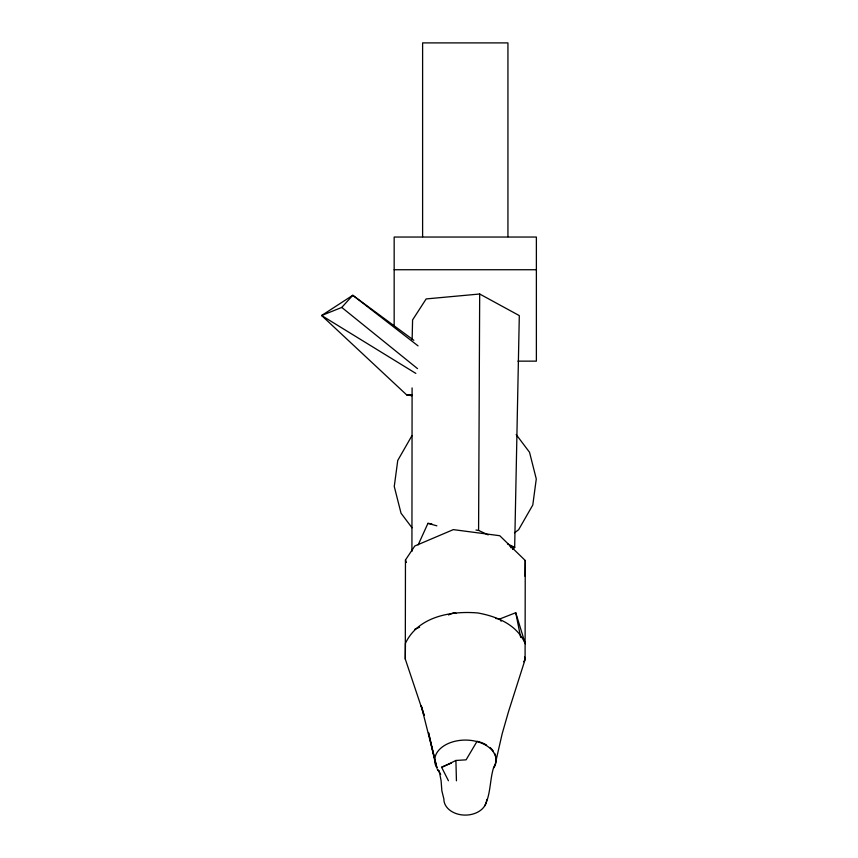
<?xml version="1.0" encoding="UTF-8"?>
<svg xmlns="http://www.w3.org/2000/svg" width="858" height="858" viewBox="0 0 858 858"><rect width="100%" height="100%" fill="white"/><g stroke="black" fill="none" stroke-linecap="round" stroke-linejoin="round"><path stroke-width="1.29" d="M424.099 715.282L405.298 659.116L405.459 560.006L414.779 546.01L453.324 529.622L499.753 535.714L525.246 560.489L525.085 659.609L508.451 711.84L502.166 733.783L496.074 760.381M411.926 551.437L412.097 387.913M412.14 339.661L412.58 319.937L426.158 298.927L479.686 294.004L519.304 315.605L514.661 547.297L512.73 549.056M488.202 534.909L478.582 530.405L479.686 294.004M405.298 659.116L405.459 643.264C418.071 616.494 451.244 610.596 477.992 612.987C497.114 616.462 517.117 624.731 525.246 643.757L515.755 612.719L499.753 618.983L495.774 618.457M525.085 576.351L525.246 560.489M484.824 805.694C490.905 793.607 489.714 779.75 493.715 767.181A30.695 20.217 -3.1 0 0 496.042 759.158M418.157 544.894L427.938 523.359L431.842 523.906M411.915 435.725L397.758 460.424L394.262 486.486L401.018 513.181L412.001 527.756M523.648 661.765L525.085 659.609L524.57 657.003M411.883 395.742L406.671 394.905L321.621 315.508L341.774 307.432L352.788 295.302L413.824 340.304M512.644 548.991L514.661 547.297L507.453 543.918M514.468 532.85L518.629 529.718L532.786 505.019L536.282 478.957L529.525 452.263L516.184 434.566M442.042 767.266L455.909 760.467L466.098 759.834L477.091 741.258A30.695 20.217 -3.1 0 1 486.593 745.066M414.779 629.268L419.594 627.23M448.509 614.939L453.324 612.891L455.973 613.234M451.458 763.084L441.527 767.095L448.434 780.748M510.692 547.661L514.661 547.297L509.566 545.881M406.671 394.905L411.947 394.648M394.165 269.734L536.379 269.734M517.942 361.143L536.379 361.143L536.379 237.044L394.165 237.044L394.165 325.879M475.986 530.04L478.582 530.405M427.938 523.359L436.872 525.825M415.84 373.402L321.621 315.508L352.788 295.302L418.05 345.871M341.774 307.432L417.524 368.629M439.285 771.138L437.333 769.358L440.701 774.291M499.753 618.983L501.169 621.235M405.459 560.006L406.413 562.473M424.152 715.315L421.203 705.608L436.947 767.942A30.695 20.238 0 0 1 465.208 740.079A30.695 20.238 0 0 1 493.94 767.728M434.534 757.85L428.528 732.635L434.684 760.252M435.135 760.37L436.947 767.942M515.755 612.719L520.677 637.462M439.285 771.224L441.119 780.952L441.849 790.776L443.876 798.98A21.407 15.894 0 0 0 464.982 815.1A21.407 15.894 0 0 0 486.69 799.442M455.909 760.467L456.435 780.801M507.936 236.69L507.936 42.9L422.608 42.9L422.608 236.69M489.972 747.479A30.695 20.217 -3.1 0 1 493.414 751.265M494.658 753.41A30.695 20.217 -3.1 0 1 495.978 758.011"/></g></svg>
